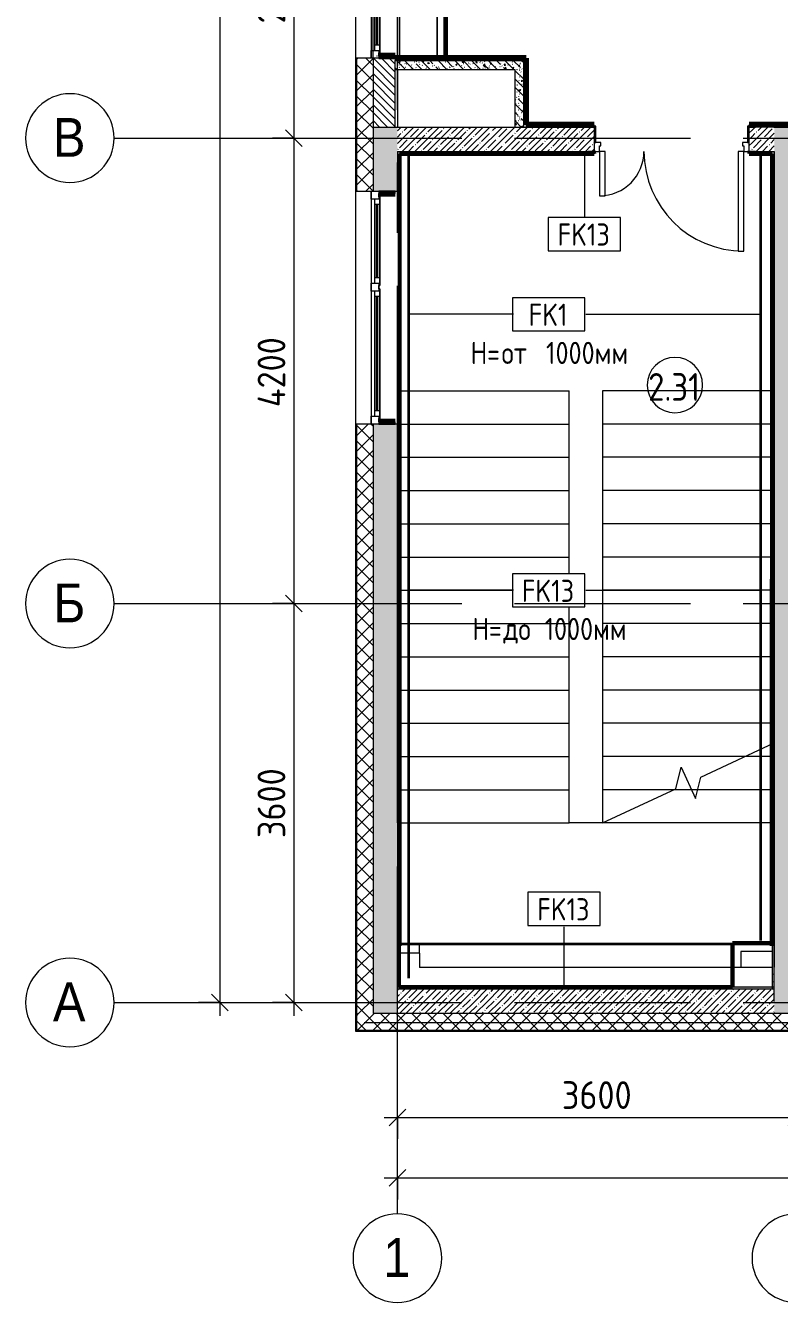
# Model space of a CAD drawing. Header units: millimetres. Extents: x -3245 to 186632, y -8553 to 29000.
# Drawn here: x -3245 to 3557, y -2706 to 8816 of the extents above; entities that cross this region are included whole.
import ezdxf

# ---------------------------------------------------------------- set-up
doc = ezdxf.new("R2010")
doc.units = ezdxf.units.MM
doc.linetypes.add('Осевая', pattern=[3175, 635, -476.25, 1587.5, -476.25])
for name, color, linetype, lineweight in [('A-ANNO-DIMS', 7, 'Continuous', 9), ('A-ANNO-DIMS-100', 7, 'Continuous', 9), ('A-AREA-IDEN', 7, 'Continuous', 9), ('A-DETL', 7, 'Continuous', 9), ('A-DETL-1', 7, 'Continuous', 35), ('A-DOOR', 7, 'Continuous', 9), ('A-DOOR-1', 7, 'Continuous', 13), ('A-DOOR-FRAM', 7, 'Continuous', 13), ('A-GLAZ', 7, 'Continuous', 9), ('A-GLAZ-1', 7, 'Continuous', 13), ('A-WALL', 7, 'Continuous', 9), ('A-WALL-IDEN', 7, 'Continuous', 9), ('I-WALL', 7, 'Continuous', 9), ('S-STRS-1', 7, 'Continuous', 9), ('S-STRS-MBND', 7, 'Continuous', 9), ('Оси', 7, 'Continuous', 9), ('Оси-1', 7, 'Continuous', 20), ('Оси-2', 7, 'Осевая', 9)]:
    doc.layers.add(name, color=color, linetype=linetype, lineweight=lineweight)
for name, color, linetype, lineweight, true_color in [('A-WALL-1', 7, 'Continuous', 9, 0xc0c0c0), ('A-WALL-2', 5, 'Continuous', 9, 0x0000ff), ('G-ANNO-TEXT-1', 7, 'Continuous', 9, 0x3c3c3c), ('I-WALL-10', 7, 'Continuous', 80, 0xff80c0), ('I-WALL-11', 7, 'Continuous', 53, 0xff80c0), ('I-WALL-22', 5, 'Continuous', 50, 0x0000ff), ('I-WALL-23', 7, 'Continuous', 80, 0xffd2ff), ('I-WALL-5', 7, 'Continuous', 9, 0xc0c0c0), ('I-WALL-9', 5, 'Continuous', 53, 0x0000ff), ('S-WALL-ANLY-1', 7, 'Continuous', 5, 0x008040)]:
    doc.layers.add(name, color=color, linetype=linetype, lineweight=lineweight, true_color=true_color)
doc.styles.add('Arial', font='arial.ttf', dxfattribs={"width": 0.9, "height": 350})
doc.styles.add('GOST Common', font='GOST_Common.ttf', dxfattribs={"width": 0.9, "height": 200})
doc.styles.add('GOST Common_1', font='GOST_Common.ttf', dxfattribs={"width": 0.9, "height": 250})
doc.styles.add('ISOCPEUR', font='isocpeur.ttf', dxfattribs={"width": 0.9, "height": 250})
doc.dimstyles.new('ISO-2_5_0_9К_БОЛЬШОЙ', dxfattribs={"dimscale": 304.8, "dimtxt": 248.995294, "dimasz": 0.492126, "dimexe": 0.393701, "dimexo": 0.984252, "dimgap": 0, "dimtad": 1, "dimdec": 0, "dimrnd": 10, "dimzin": 0, "dimdsep": 46, "dimtxsty": 'ISOCPEUR', "dimblk1": 'OBLIQUE', "dimblk2": 'OBLIQUE', "dimsah": 1, "dimcen": 0.09, "dimdle": 0.393701, "dimazin": 0, "dimtfac": 1, "dimtdec": 4, "dimtix": 1, "dimtmove": 0, "dimatfit": 3, "dimfxl": 1, "dimtvp": 1, "dimtolj": 1, "dimtzin": 0, "dimarcsym": 2})
doc.dimstyles.new('ISO-2_5_0_9К_БОЛЬШОЙ_1', dxfattribs={"dimscale": 304.8, "dimtxt": 248.995294, "dimasz": 0.492126, "dimexe": 0.393701, "dimexo": 0.984252, "dimgap": 0, "dimtad": 1, "dimdec": 0, "dimrnd": 10, "dimzin": 0, "dimdsep": 46, "dimtxsty": 'ISOCPEUR', "dimblk1": 'OBLIQUE', "dimblk2": 'OBLIQUE', "dimsah": 1, "dimcen": 0.09, "dimdle": 0.393701, "dimazin": 0, "dimtfac": 1, "dimtdec": 4, "dimtix": 1, "dimtmove": 2, "dimatfit": 3, "dimfxl": 1, "dimtvp": 1, "dimtolj": 1, "dimtzin": 0, "dimarcsym": 2})
pattern_1 = [(45, (0, 0), (-70.71068, 70.71068), []), (135, (0, 0), (-70.71068, -70.71068), [])]
pattern_2 = [(45, (0, 0), (-57.0246, 57.0246), []), (45, (57.025, 0), (-57.0246, 57.0246), [100.806, -20.161, 3.353, -16.808])]
pattern_3 = [(135, (0, 0), (-75.4342, -75.4342), [106.68, -17.78, 3.556, -17.78]), (135, (0, 75.39), (-75.4342, -75.4342), []), (50, (0, 0), (127.5292, -11.1576), [13.335, -146.685]), (355, (0, 0), (-24.6697, 133.74), [10.668, -117.348]), (100.451, (10.63, -0.93), (102.8597, 122.5818), [11.333, -124.663]), (46.184, (0, 35.56), (189.7552, -29.4304), [20.002, -220.027]), (96.636, (15.81, 33.1), (166.182, 173.1996), [17, -186.995]), (351.184, (0, 35.56), (166.184, 173.1976), [16.002, -176.022]), (21, (17.78, 26.67), (106.1303, -71.586), [13.335, -146.685]), (326, (17.78, 26.67), (43.2619, 128.9318), [10.668, -117.348]), (71.451, (26.62, 20.7), (149.392, 57.345), [11.333, -124.663]), (37.5, (0, 0), (2.16223, 59.18836), [3.353, -112.573, 3.353, -115.773, -117.793]), (37.5, (0, 0), (2.16223, 59.18836), [-235.052, 3.353, -114.44]), (7.5, (0, 0), (46.77386, 70.12615), [3.353, -64.567, 3.353, -109.906, -44.894]), (7.5, (0, 0), (46.77386, 70.12615), [-181.178, 3.353, -41.542]), (327.5, (-39.65, 0), (94.91367, -4.0101), [3.353, -41.097, 3.353, -135.331, -184.023]), (327.5, (-39.65, 0), (94.91367, -4.0101), [-183.134, 3.353, -180.67]), (317.5, (-57.43, 0), (103.6906, 17.7988), [3.353, -54.432, 3.353, -88.748, -130.683]), (317.5, (-57.43, 0), (103.6906, 17.7988), [-149.885, 3.353, -127.33])]
pattern_4 = [(0, (0, 0), (121.92, 30.48), [10.058, -81.382, 10.058, -81.382, -487.68]), (0, (0, 0), (121.92, 30.48), [-182.88, 10.058, -172.822, 10.058, -81.382, -213.36]), (0, (0, 0), (121.92, 30.48), [-457.2, 10.058, -50.902, 10.058, -142.342]), (120, (45.72, 15.24), (-87.356454, 90.345817), [10.058, -81.382, 10.058, -81.382, -487.68]), (120, (45.72, 15.24), (-87.356454, 90.345817), [-182.88, 10.058, -172.822, 10.058, -81.382, -213.36]), (120, (45.72, 15.24), (-87.356454, 90.345817), [-457.2, 10.058, -50.902, 10.058, -142.342]), (240, (60.96, 76.2), (-34.563546, -120.825817), [10.058, -81.382, 10.058, -81.382, -487.68]), (240, (60.96, 76.2), (-34.563546, -120.825817), [-182.88, 10.058, -172.822, 10.058, -81.382, -213.36]), (240, (60.96, 76.2), (-34.563546, -120.825817), [-457.2, 10.058, -50.902, 10.058, -142.342])]

# ---------------------------------------------------------------- blocks, each defined once
blk = doc.blocks.new('110_Дверь_СКБ_2Ст - Д-1 Лестничная клетка EIS60-24280000-План отделки стен 2 этажа в осях 1-12')
at = {"layer": 'A-DOOR'}
for centre, radius, start, end in [((-637.5, 110), 900, 0, 90), ((662.5, 110), 400, 90, 180)]:
    blk.add_arc(centre, radius, start, end, dxfattribs=at)
at = {"layer": 'A-DOOR-1'}
for p, q in [((-637.5, 1010), (-637.5, 110)), ((-587.5, 1010), (-637.5, 1010)), ((-587.5, 110), (-587.5, 1010)), ((662.5, 510), (612.5, 510)), ((612.5, 510), (612.5, 110)), ((662.5, 110), (662.5, 510)), ((-637.5, 110), (-587.5, 110)), ((612.5, 110), (662.5, 110))]:
    blk.add_line(p, q, dxfattribs=at)
at = {"layer": 'A-DOOR-FRAM'}
for p, q in [((-672.5, 118), (-742.5, 118)), ((-742.5, 118), (-742.5, 110)), ((-672.5, 110), (-672.5, 118)), ((767.5, 118), (697.5, 118)), ((697.5, 118), (697.5, 110)), ((767.5, 110), (767.5, 118)), ((-742.5, 110), (-672.5, 110)), ((-637.5, 110), (-687.5, 110)), ((-687.5, 110), (-687.5, 30)), ((-687.5, 30), (-627.5, 30)), ((-672.5, 30), (-687.5, 30)), ((-687.5, 30), (-687.5, -110)), ((-672.5, -110), (-672.5, 30)), ((-637.5, 60), (-637.5, 110)), ((-627.5, 60), (-637.5, 60)), ((-627.5, 30), (-627.5, 60)), ((662.5, 60), (652.5, 60)), ((652.5, 60), (652.5, 30)), ((652.5, 30), (712.5, 30)), ((662.5, 110), (662.5, 60)), ((712.5, 110), (662.5, 110)), ((697.5, 110), (767.5, 110)), ((712.5, 30), (697.5, 30)), ((697.5, 30), (697.5, -110)), ((712.5, 30), (712.5, 110)), ((712.5, -110), (712.5, 30)), ((-672.5, -110), (-742.5, -110)), ((-742.5, -110), (-742.5, -118)), ((-687.5, -110), (-672.5, -110)), ((-672.5, -118), (-672.5, -110)), ((697.5, -110), (712.5, -110)), ((767.5, -110), (697.5, -110)), ((697.5, -110), (697.5, -118)), ((767.5, -118), (767.5, -110)), ((-742.5, -118), (-672.5, -118)), ((697.5, -118), (767.5, -118))]:
    blk.add_line(p, q, dxfattribs=at)
blk = doc.blocks.new('120_Окно_СКБ_2Ст - 120_Окно_СКБ_2Ст 2100х2500 _мал створка справа_-22445857-План отделки стен 2 этажа в осях 1-12')
at = {"layer": 'A-GLAZ'}
for p, q in [((1050, -57), (-1050, -57)), ((-930, -107), (100, -107)), ((270, -107), (930, -107)), ((-1030, -127), (-1000, -127)), ((100, -117), (-930, -117)), ((170, -127), (200, -127)), ((930, -117), (270, -117)), ((1000, -127), (1030, -127))]:
    blk.add_line(p, q, dxfattribs=at)
at = {"layer": 'A-GLAZ-1'}
for p, q in [((-1050, -127), (-1050, -57)), ((-1050, -57), (-980, -57)), ((-980, -57), (-980, -127)), ((150, -87), (-980, -87)), ((-980, -87), (-980, -127)), ((-930, -137), (-930, -87)), ((100, -137), (100, -87)), ((150, -127), (150, -57)), ((150, -57), (220, -57)), ((150, -127), (150, -87)), ((220, -57), (220, -127)), ((980, -87), (220, -87)), ((220, -87), (220, -127)), ((270, -137), (270, -87)), ((930, -137), (930, -87)), ((980, -127), (980, -57)), ((980, -57), (1050, -57)), ((980, -127), (980, -87)), ((1050, -57), (1050, -127)), ((-980, -127), (-1050, -127)), ((-980, -127), (-1000, -127)), ((-1000, -127), (-1000, -137)), ((-1000, -137), (170, -137)), ((170, -137), (-1000, -137)), ((220, -127), (150, -127)), ((170, -127), (150, -127)), ((170, -137), (170, -127)), ((220, -127), (200, -127)), ((200, -127), (200, -137)), ((200, -137), (1000, -137)), ((1000, -137), (200, -137)), ((1050, -127), (980, -127)), ((1000, -127), (980, -127)), ((1000, -137), (1000, -127))]:
    blk.add_line(p, q, dxfattribs=at)
blk = doc.blocks.new('120_Окно_СКБ_2Ст - 120_Окно_СКБ_2Ст 2100х2400 _мал створка справа_-22446225-План отделки стен 2 этажа в осях 1-12')
at = {"layer": 'A-GLAZ'}
for p, q in [((1050, -57), (-1050, -57)), ((-930, -107), (100, -107)), ((270, -107), (930, -107)), ((-1030, -127), (-1000, -127)), ((100, -117), (-930, -117)), ((170, -127), (200, -127)), ((930, -117), (270, -117)), ((1000, -127), (1030, -127))]:
    blk.add_line(p, q, dxfattribs=at)
at = {"layer": 'A-GLAZ-1'}
for p, q in [((-1050, -127), (-1050, -57)), ((-1050, -57), (-980, -57)), ((-980, -57), (-980, -127)), ((150, -87), (-980, -87)), ((-980, -87), (-980, -127)), ((-930, -137), (-930, -87)), ((100, -137), (100, -87)), ((150, -127), (150, -57)), ((150, -57), (220, -57)), ((150, -127), (150, -87)), ((220, -57), (220, -127)), ((980, -87), (220, -87)), ((220, -87), (220, -127)), ((270, -137), (270, -87)), ((930, -137), (930, -87)), ((980, -127), (980, -57)), ((980, -57), (1050, -57)), ((980, -127), (980, -87)), ((1050, -57), (1050, -127)), ((-980, -127), (-1050, -127)), ((-980, -127), (-1000, -127)), ((-1000, -127), (-1000, -137)), ((-1000, -137), (170, -137)), ((170, -137), (-1000, -137)), ((220, -127), (150, -127)), ((170, -127), (150, -127)), ((170, -137), (170, -127)), ((220, -127), (200, -127)), ((200, -127), (200, -137)), ((200, -137), (1000, -137)), ((1000, -137), (200, -137)), ((1050, -127), (980, -127)), ((1000, -127), (980, -127)), ((1000, -137), (1000, -127))]:
    blk.add_line(p, q, dxfattribs=at)
blk = doc.blocks.new('Зашивка приборов отопления37 - Зашивка приборов отопления-33325027-План отделки стен 2 этажа в осях 1-12')
at = {"layer": 'A-WALL-1'}
for p, q in [((121075, 18615), (124255, 18615)), ((124255, 18487), (124255, 18615)), ((124255, 18487), (124435, 18487)), ((124255, 18487), (124255, 18412)), ((124255, 18412), (124435, 18412))]:
    blk.add_line(p, q, dxfattribs=at)
blk = doc.blocks.new('Зашивка приборов отопления42 - Зашивка приборов отопления-33374801-План отделки стен 2 этажа в осях 1-12')
at = {"layer": 'A-WALL-1'}
for p, q in [((37472, 23439), (35392, 23439)), ((35392, 23079), (37472, 23079)), ((37472, 23079), (35392, 23079)), ((35392, 23004), (37472, 23004))]:
    blk.add_line(p, q, dxfattribs=at)
blk = doc.blocks.new('Ось сетки - D8-29747960-План отделки стен 2 этажа в осях 1-12')
at = {"layer": 'Оси-1'}
for start, end in [(360, 180), (180, 360)]:
    blk.add_arc((0, 0), 4, start, end, dxfattribs=at)
blk = doc.blocks.new('DIMBLOCK1-План отделки стен 2 этажа в осях 1-12')
at = {"layer": 'A-ANNO-DIMS-100'}
for p, q in [((110, -1231), (110, -917)), ((3710, -1231), (3710, -917)), ((-10, -1037), (3710, -1037)), ((110, -1037), (110, -1231)), ((3710, -1037), (3710, -1231))]:
    blk.add_line(p, q, dxfattribs=at)
at = {"layer": 'A-ANNO-DIMS-100', "lineweight": 20}
for p, q in [((110, -1037), (35, -1112)), ((110, -1037), (185, -962)), ((3710, -1037), (3635, -1112)), ((3710, -1037), (3785, -962))]:
    blk.add_line(p, q, dxfattribs=at)
at = {"layer": 'A-ANNO-DIMS-100', "color": 0, "insert": (1594, -710), "char_height": 250, "width": 758.48, "attachment_point": 1, "line_spacing_factor": 1.149209, "style": 'ISOCPEUR'}
blk.add_mtext('3600', dxfattribs=at)
blk = doc.blocks.new('_Oblique')
at = {"color": 0, "linetype": 'ByBlock', "lineweight": -2}
blk.add_line((-0.5, -0.5), (0.5, 0.5), dxfattribs=at)
blk = doc.blocks.new('DIMBLOCK12-План отделки стен 2 этажа в осях 1-12')
at = {"layer": 'A-ANNO-DIMS-100'}
for p, q in [((-1491, 27120), (-1491, -120)), ((-1685, 27000), (-1371, 27000)), ((-1491, 27000), (-1685, 27000)), ((-1685, 0), (-1371, 0)), ((-1491, 0), (-1685, 0))]:
    blk.add_line(p, q, dxfattribs=at)
at = {"layer": 'A-ANNO-DIMS-100', "lineweight": 20}
for p, q in [((-1491, 27000), (-1566, 27075)), ((-1491, 27000), (-1416, 26925)), ((-1491, 0), (-1566, 75)), ((-1491, 0), (-1416, -75))]:
    blk.add_line(p, q, dxfattribs=at)
at = {"layer": 'A-ANNO-DIMS-100', "color": 0, "insert": (-1818, 13843), "char_height": 250, "width": 948.1, "attachment_point": 1, "rotation": 90, "line_spacing_factor": 1.149209, "style": 'ISOCPEUR'}
blk.add_mtext('27000', dxfattribs=at)
blk = doc.blocks.new('DIMBLOCK13-План отделки стен 2 этажа в осях 1-12')
at = {"layer": 'A-ANNO-DIMS-100'}
for p, q in [((110, -1777), (110, -1463)), ((38310, -1777), (38310, -1463)), ((-10, -1583), (38430, -1583)), ((110, -1583), (110, -1777)), ((38310, -1583), (38310, -1777))]:
    blk.add_line(p, q, dxfattribs=at)
at = {"layer": 'A-ANNO-DIMS-100', "lineweight": 20}
for p, q in [((110, -1583), (35, -1658)), ((110, -1583), (185, -1508)), ((38310, -1583), (38235, -1658)), ((38310, -1583), (38385, -1508))]:
    blk.add_line(p, q, dxfattribs=at)
at = {"layer": 'A-ANNO-DIMS-100', "color": 0, "insert": (20037, -1256), "char_height": 250, "width": 948.1, "attachment_point": 1, "line_spacing_factor": 1.149209, "style": 'ISOCPEUR'}
blk.add_mtext('38200', dxfattribs=at)
blk = doc.blocks.new('Марка_Помещения - Номер-25198446-План отделки стен 2 этажа в осях 1-12')
at = {"layer": 'A-AREA-IDEN'}
for start, end in [(360, 180), (180, 360)]:
    blk.add_arc((0, 0), 2.5, start, end, dxfattribs=at)
blk = doc.blocks.new('М_стена_0001 - Типоразмер_без рамки-25382661-План отделки стен 2 этажа в осях 1-12')
at = {"layer": 'A-WALL-IDEN'}
for p, q in [((3.26, 1.52), (-3.27, 1.52)), ((-3.27, 1.52), (-3.27, -1.48)), ((3.26, -1.48), (3.26, 1.52)), ((-3.27, -1.48), (3.26, -1.48))]:
    blk.add_line(p, q, dxfattribs=at)
blk = doc.blocks.new('DIMBLOCK25-План отделки стен 2 этажа в осях 1-12')
at = {"layer": 'A-ANNO-DIMS-100'}
for p, q in [((-50, 10500), (-944, 10500)), ((-824, 10500), (-824, 7800)), ((-824, 10500), (-50, 10500)), ((-1018, 7800), (-704, 7800)), ((-824, 7800), (-1018, 7800))]:
    blk.add_line(p, q, dxfattribs=at)
at = {"layer": 'A-ANNO-DIMS-100', "lineweight": 20}
for p, q in [((-824, 10500), (-899, 10575)), ((-824, 10500), (-749, 10425)), ((-824, 7800), (-899, 7875)), ((-824, 7800), (-749, 7725))]:
    blk.add_line(p, q, dxfattribs=at)
at = {"layer": 'A-ANNO-DIMS-100', "color": 0, "insert": (-1151, 8834), "char_height": 250, "width": 758.48, "attachment_point": 1, "rotation": 90, "line_spacing_factor": 1.149209, "style": 'ISOCPEUR'}
blk.add_mtext('2700', dxfattribs=at)
blk = doc.blocks.new('DIMBLOCK26-План отделки стен 2 этажа в осях 1-12')
at = {"layer": 'A-ANNO-DIMS-100', "lineweight": 20}
for p, q in [((-824, 7800), (-899, 7875)), ((-824, 7800), (-749, 7725)), ((-824, 3600), (-899, 3675)), ((-824, 3600), (-749, 3525))]:
    blk.add_line(p, q, dxfattribs=at)
at = {"layer": 'A-ANNO-DIMS-100'}
for p, q in [((-1018, 7800), (-704, 7800)), ((-824, 7800), (-1018, 7800)), ((-824, 7800), (-824, 3600)), ((-1018, 3600), (-704, 3600)), ((-824, 3600), (-1018, 3600))]:
    blk.add_line(p, q, dxfattribs=at)
at = {"layer": 'A-ANNO-DIMS-100', "color": 0, "insert": (-1151, 5372), "char_height": 250, "width": 787.21, "attachment_point": 1, "rotation": 90, "line_spacing_factor": 1.149209, "style": 'ISOCPEUR'}
blk.add_mtext('4200', dxfattribs=at)
blk = doc.blocks.new('DIMBLOCK27-План отделки стен 2 этажа в осях 1-12')
at = {"layer": 'A-ANNO-DIMS-100'}
for p, q in [((-1018, 3600), (-704, 3600)), ((-824, 3600), (-1018, 3600)), ((-824, 3600), (-824, -120)), ((-1018, 0), (-704, 0)), ((-824, 0), (-1018, 0))]:
    blk.add_line(p, q, dxfattribs=at)
at = {"layer": 'A-ANNO-DIMS-100', "lineweight": 20}
for p, q in [((-824, 3600), (-899, 3675)), ((-824, 3600), (-749, 3525)), ((-824, 0), (-899, 75)), ((-824, 0), (-749, -75))]:
    blk.add_line(p, q, dxfattribs=at)
at = {"layer": 'A-ANNO-DIMS-100', "color": 0, "insert": (-1151, 1484), "char_height": 250, "width": 758.48, "attachment_point": 1, "rotation": 90, "line_spacing_factor": 1.149209, "style": 'ISOCPEUR'}
blk.add_mtext('3600', dxfattribs=at)

msp = doc.modelspace()

# ---------------------------------------------------------------- hatches: boundary and pattern name
at = {"layer": 'A-WALL'}
h = msp.add_hatch(dxfattribs=at)
h.set_pattern_fill('FP_14', color=256, style=0, pattern_type=2)
h.set_pattern_definition(pattern_1)
h.paths.add_polyline_path([(-110, -100), (-110, 5220), (-260, 5220), (-260, -100)])
h.paths.add_polyline_path([(-260, 7320), (-110, 7320), (-110, 8520), (-260, 8520), (-260, 7833.5)])
h.paths.add_polyline_path([(-110, 10620), (-110, 11520), (-260, 11520), (-260, 10620)])
h.paths.add_polyline_path([(-151.7, 13120), (-110, 13120), (-110, 15350), (-260, 15350), (-260, 13120)])
h = msp.add_hatch(dxfattribs=at)
h.set_pattern_fill('FP_18', color=256, style=0, pattern_type=2)
h.set_pattern_definition([(135, (0, 0), (-35.35534, -35.35534), [])])
h.paths.add_polyline_path([(90, 7900), (90, 8520), (-110, 8520), (-110, 7900)])
h.paths.add_polyline_path([(90, 10620), (90, 10900), (-110, 10900), (-110, 10620)])
h.paths.add_polyline_path([(90, 11400), (90, 11520), (-110, 11520), (-110, 11400), (-52.9, 11400)])
h.paths.add_polyline_path([(16.1, 13120), (90, 13120), (90, 14700), (-110, 14700), (-110, 13120)])
h = msp.add_hatch(dxfattribs=at)
h.set_pattern_fill('FP_14', color=256, style=0, pattern_type=2)
h.set_pattern_definition(pattern_1)
h.paths.add_polyline_path([(24810, -250), (26409.7, -250), (26409.7, -100), (24810, -100), (24810, -168.8)])
h.paths.add_polyline_path([(38887.7, -250), (38887.7, -100), (37990, -100), (37990, -250), (38540, -250)])
h.paths.add_polyline_path([(33010, -250), (33870, -250), (33870, -100), (33010, -100)])
h.paths.add_polyline_path([(34770, -250), (35890, -250), (35890, -100), (34770, -100)])
h.paths.add_polyline_path([(29209.7, -250), (30910, -250), (30910, -100), (29209.7, -100), (29209.7, -168.8)])
h.paths.add_polyline_path([(21654.7, -250), (22710, -250), (22710, -100), (21610, -100), (21610, -250)])
h.paths.add_polyline_path([(18299.9, -250), (18810, -250), (18810, -100), (18160, -100), (18160, -250)])
h.paths.add_polyline_path([(8560, -250), (8560, -100), (4630, -100), (4630, -250), (8235.4, -250)])
h.paths.add_polyline_path([(11660, -250), (13010, -250), (13010, -100), (11660, -100), (11660, -168.8)])
h.paths.add_polyline_path([(16957.9, -250), (17260, -250), (17260, -100), (16110, -100), (16110, -250), (16287, -250)])
h.paths.add_polyline_path([(3730, -250), (3730, -100), (-260, -100), (-260, -250), (3538.6, -250)])
at = {"layer": 'I-WALL'}
h = msp.add_hatch(dxfattribs=at)
h.set_pattern_fill('FP_89', color=256, style=0, pattern_type=2)
h.set_pattern_definition(pattern_4)
h.paths.add_polyline_path([(-58, 8520), (90, 8520), (90, 8540), (-58, 8540)])
h = msp.add_hatch(dxfattribs=at)
h.set_pattern_fill('FP_89', color=256, style=0, pattern_type=2)
h.set_pattern_definition(pattern_4)
h.paths.add_polyline_path([(90, 8500), (130, 8500), (130, 8520), (90, 8520)])
h = msp.add_hatch(dxfattribs=at)
h.set_pattern_fill('FP_42', color=256, style=0, pattern_type=2)
h.set_pattern_definition(pattern_3)
h.paths.add_polyline_path([(1250, 8420), (1250, 8500), (90, 8500), (90, 8420), (1170, 8420)])
h = msp.add_hatch(dxfattribs=at)
h.set_pattern_fill('FP_89', color=256, style=0, pattern_type=2)
h.set_pattern_definition(pattern_4)
h.paths.add_polyline_path([(1270, 8500), (1270, 8520), (130, 8520), (130, 8500), (1250, 8500)])
h = msp.add_hatch(dxfattribs=at)
h.set_pattern_fill('FP_42', color=256, style=0, pattern_type=2)
h.set_pattern_definition(pattern_3)
h.paths.add_polyline_path([(1250, 7900), (1250, 8420), (1170, 8420), (1170, 7900)])
h = msp.add_hatch(dxfattribs=at)
h.set_pattern_fill('FP_89', color=256, style=0, pattern_type=2)
h.set_pattern_definition(pattern_4)
h.paths.add_polyline_path([(1270, 7900), (1270, 8500), (1250, 8500), (1250, 7900)])
h = msp.add_hatch(dxfattribs=at)
h.set_pattern_fill('FP_17', color=256, style=0, pattern_type=2)
h.set_pattern_definition(pattern_2)
h.paths.add_polyline_path([(-110, -100), (110, -100), (110, 5220), (-110, 5220), (-110, 301.9)])
h.paths.add_polyline_path([(110, 7320), (110, 7900), (-110, 7900), (-110, 7320)])
h = msp.add_hatch(dxfattribs=at)
h.set_pattern_fill('FP_17', color=256, style=0, pattern_type=2)
h.set_pattern_definition(pattern_2)
h.paths.add_polyline_path([(3340, 7680), (3510, 7680), (3510, 7900), (3310, 7900), (3310, 7680)])
h.paths.add_polyline_path([(183.8, 7680), (1860, 7680), (1860, 7900), (110, 7900), (110, 7680)])
h = msp.add_hatch(dxfattribs=at)
h.set_pattern_fill('FP_89', color=256, style=0, pattern_type=2)
h.set_pattern_definition(pattern_4)
h.paths.add_polyline_path([(18560, 7900), (20010, 7900), (20010, 7920), (14999.9, 7920), (14999.9, 7900), (17628.9, 7900)])
h.paths.add_polyline_path([(13559.9, 7900), (13559.9, 7920), (6530, 7920), (6530, 7900), (12760, 7900)])
h.paths.add_polyline_path([(3510, 7900), (4030, 7900), (4030, 7920), (3310, 7920), (3310, 7908), (3340, 7908), (3340, 7900)])
h.paths.add_polyline_path([(1830, 7900), (1830, 7908), (1860, 7908), (1860, 7920), (1270, 7920), (1270, 7900), (1525.8, 7900)])
h = msp.add_hatch(dxfattribs=at)
h.set_pattern_fill('FP_89', color=256, style=0, pattern_type=2)
h.set_pattern_definition(pattern_4)
h.paths.add_polyline_path([(3295, 7908), (3310, 7908), (3310, 7920), (3285, 7920), (3285, 7908)])
h.paths.add_polyline_path([(1885, 7908), (1885, 7920), (1860, 7920), (1860, 7908), (1875, 7908)])
h = msp.add_hatch(dxfattribs=at)
h.set_pattern_fill('FP_17', color=256, style=0, pattern_type=2)
h.set_pattern_definition(pattern_2)
h.paths.add_polyline_path([(3285, 7680), (3310, 7680), (3310, 7900), (3285, 7900), (3285, 7730)])
h.paths.add_polyline_path([(1860, 7680), (1885, 7680), (1885, 7900), (1860, 7900), (1860, 7730)])
h = msp.add_hatch(dxfattribs=at)
h.set_pattern_fill('FP_17', color=256, style=0, pattern_type=2)
h.set_pattern_definition(pattern_2)
h.paths.add_polyline_path([(3530, -100), (3730, -100), (3730, 7900), (3510, 7900), (3510, -100)])
h = msp.add_hatch(dxfattribs=at)
h.set_pattern_fill('FP_89', color=256, style=0, pattern_type=2)
h.set_pattern_definition(pattern_4)
h.paths.add_polyline_path([(3490, 7660), (3510, 7660), (3510, 7680), (3340, 7680), (3340, 7672), (3310, 7672), (3310, 7660), (3357.5, 7660)])
h.paths.add_polyline_path([(110, 7660), (1860, 7660), (1860, 7672), (1830, 7672), (1830, 7680), (110, 7680)])
h = msp.add_hatch(dxfattribs=at)
h.set_pattern_fill('FP_89', color=256, style=0, pattern_type=2)
h.set_pattern_definition(pattern_4)
h.paths.add_polyline_path([(120, 120), (120, 5220), (110, 5220), (110, 120)])
h.paths.add_polyline_path([(110, 7320), (130, 7320), (130, 7660), (110, 7660)])
h = msp.add_hatch(dxfattribs=at)
h.set_pattern_fill('FP_89', color=256, style=0, pattern_type=2)
h.set_pattern_definition(pattern_4)
h.paths.add_polyline_path([(3285, 7660), (3310, 7660), (3310, 7672), (3285, 7672)])
h.paths.add_polyline_path([(1885, 7660), (1885, 7672), (1860, 7672), (1860, 7660), (1865, 7660)])
h = msp.add_hatch(dxfattribs=at)
h.set_pattern_fill('FP_89', color=256, style=0, pattern_type=2)
h.set_pattern_definition(pattern_4)
h.paths.add_polyline_path([(3510, 317.8), (3510, 7660), (3490, 7659), (3490, 317.8)])
h = msp.add_hatch(dxfattribs=at)
h.set_pattern_fill('FP_89', color=256, style=0, pattern_type=2)
h.set_pattern_definition(pattern_4)
h.paths.add_polyline_path([(-58, 7300), (90, 7300), (90, 7320), (-58, 7320)])
h = msp.add_hatch(dxfattribs=at)
h.set_pattern_fill('FP_89', color=256, style=0, pattern_type=2)
h.set_pattern_definition(pattern_4)
h.paths.add_polyline_path([(-58, 5220), (90, 5220), (90, 5240), (-58, 5240)])
h = msp.add_hatch(dxfattribs=at)
h.set_pattern_fill('FP_89', color=256, style=0, pattern_type=2)
h.set_pattern_definition(pattern_4)
h.paths.add_polyline_path([(120, 120), (130, 120), (130, 5220), (120, 5220), (120, 301.9)])
h = msp.add_hatch(dxfattribs=at)
h.set_pattern_fill('FP_89', color=256, style=0, pattern_type=2)
h.set_pattern_definition(pattern_4)
h.paths.add_polyline_path([(3510, 120), (3510, 317.8), (3490, 317.8), (3490, 120)])
h = msp.add_hatch(dxfattribs=at)
h.set_pattern_fill('FP_17', color=256, style=0, pattern_type=2)
h.set_pattern_definition(pattern_2)
h.paths.add_polyline_path([(120, -100), (3510, -100), (3510, 10), (120, 10), (120, 120), (110, 120), (110, -100)])
h = msp.add_hatch(dxfattribs=at)
h.set_pattern_fill('FP_89', color=256, style=0, pattern_type=2)
h.set_pattern_definition(pattern_4)
h.paths.add_polyline_path([(3510, 120), (3510, 140), (120, 140), (120, 120), (3490, 120)])
h = msp.add_hatch(dxfattribs=at)
h.set_pattern_fill('FP_17', color=256, style=0, pattern_type=2)
h.set_pattern_definition(pattern_2)
h.paths.add_polyline_path([(3510, 10), (3510, 120), (120, 120), (120, 10), (2867.7, 10)])

# ---------------------------------------------------------------- linework, layer by layer
at = {"layer": 'A-DETL'}
for p, q in [((1801.4, 7080), (1801.4, 7659)), ((1801.4, 6360), (1148.3, 6360)), ((1148.3, 6360), (1148.3, 6060)), ((1801.4, 6060), (1801.4, 6360)), ((1156.9, 6211), (210, 6211)), ((1810, 6211), (3389, 6211)), ((1148.3, 6060), (1801.4, 6060)), ((1801.4, 3869), (1148.3, 3869)), ((1148.3, 3869), (1148.3, 3569)), ((1801.4, 3569), (1801.4, 3869)), ((1156.9, 3720), (210, 3720)), ((1810, 3720), (3389, 3720)), ((1148.3, 3569), (1801.4, 3569))]:
    msp.add_line(p, q, dxfattribs=at)
at = {"layer": 'A-DETL-1'}
for p, q in [((210, 7640), (210, 220)), ((3389, 590), (3389, 7659)), ((130.5, 7560), (130.5, 140)), ((3390, 560), (3390, 7560)), ((3490, 590), (3490, 7560)), ((130.5, 531), (3130.5, 531))]:
    msp.add_line(p, q, dxfattribs=at)
at = {"layer": 'A-WALL'}
for p, q in [((-263, 8520), (-263, 7320)), ((-260, 8520), (-260, 7320)), ((-110, 8520), (-110, 7320)), ((90, 8520), (90, 8500)), ((90, 8500), (1250, 8500)), ((1270, 7920), (1270, 8500)), ((-110, 7900), (90, 7900)), ((1170, 7900), (1830, 7900)), ((3510, 7900), (3340, 7900)), ((110, 7680), (1830, 7680)), ((110, 7680), (110, 7320)), ((130, 7660), (1860, 7660)), ((3310, 7660), (3490, 7660)), ((3340, 7680), (3510, 7680)), ((3510, 7680), (3510, 317.8)), ((-263, 5220), (-263, -253)), ((-260, 5220), (-260, -250)), ((-110, 5220), (-110, -100)), ((110, 5220), (110, 120)), ((3510, 120), (110, 120)), ((3510, 120), (130, 120)), ((-263, -253), (3730, -253)), ((-260, -250), (3730, -250))]:
    msp.add_line(p, q, dxfattribs=at)
at = {"layer": 'A-WALL-1'}
for p, q in [((-268, 15358), (-268, -258)), ((-58, 8520), (-268, 8520)), ((90, 7900), (90, 8500)), ((-268, 7320), (-110, 7320)), ((-110, 5220), (-268, 5220)), ((18810, -100), (-110, -100)), ((-268, -258), (18160, -258))]:
    msp.add_line(p, q, dxfattribs=at)
at = {"layer": 'A-WALL-2'}
for p, q in [((130, 7660), (130, 7659)), ((3490, 7659), (3490, 7660))]:
    msp.add_line(p, q, dxfattribs=at)
at = {"layer": 'A-WALL-IDEN'}
msp.add_line((1613.3, 156.4), (1613.3, 681.6), dxfattribs=at)
at = {"layer": 'I-WALL-10'}
for p, q in [((1271, 8521), (90, 8521)), ((90, 8521), (90, 8520)), ((90, 8520), (545.5, 8520)), ((545.5, 8520), (545.5, 8510)), ((545.5, 8510), (546.5, 8510)), ((546.5, 8510), (546.5, 8520)), ((546.5, 8520), (1270, 8520)), ((1270, 8520), (1270, 8500)), ((1271, 7921), (1271, 8521)), ((1270, 7920), (1860, 7920)), ((1885, 7921), (1271, 7921)), ((1885, 7921), (1885, 7920)), ((4030, 7921), (3285, 7921)), ((3285, 7921), (3285, 7920)), ((4030, 7920), (3310, 7920))]:
    msp.add_line(p, q, dxfattribs=at)
at = {"layer": 'I-WALL-11'}
for p, q in [((546.5, 10620), (546.5, 8520)), ((545.5, 8520), (545.5, 10600))]:
    msp.add_line(p, q, dxfattribs=at)
at = {"layer": 'I-WALL-22'}
for p, q in [((131, 7659), (131, 3796.5)), ((3489, 3821.1), (3489, 7659)), ((130, 5281.3), (130, 7320)), ((3490, 6020), (3489, 6020)), ((130, 5281.3), (131, 5281.3)), ((3489, 1789.6), (3490, 1789.6)), ((130, 1635.5), (131, 1635.5))]:
    msp.add_line(p, q, dxfattribs=at)
at = {"layer": 'I-WALL-23'}
for p, q in [((90, 8541), (-58, 8541)), ((-58, 8541), (-58, 8540)), ((-58, 8540), (90, 8540)), ((90, 8540), (90, 8541)), ((90, 7300), (-58, 7300)), ((-58, 7300), (-58, 7299)), ((-58, 7299), (90, 7299)), ((90, 7299), (90, 7300)), ((90, 5241), (-58, 5241)), ((-58, 5241), (-58, 5240)), ((-58, 5240), (90, 5240)), ((90, 5240), (90, 5241))]:
    msp.add_line(p, q, dxfattribs=at)
at = {"layer": 'I-WALL-5'}
for p, q in [((-110, 8520), (-110, 10620)), ((110, 10600), (110, 8520)), ((130, 10600), (130, 8520)), ((-58, 8540), (-58, 8520)), ((90, 8521), (90, 8540)), ((-58, 8520), (130, 8520)), ((90, 8420), (1170, 8420)), ((110, 8420), (110, 7900)), ((546.5, 8520), (545.5, 8520)), ((1170, 8420), (1170, 7900)), ((1250, 7900), (1250, 8500)), ((90, 7900), (1170, 7900)), ((1860, 7920), (1885, 7920)), ((1885, 7908), (1885, 7920)), ((3310, 7920), (3285, 7920)), ((3285, 7908), (3285, 7920)), ((3510, 7900), (3730, 7900)), ((130, 7659), (130, 120)), ((1885, 7660), (1860, 7660)), ((1885, 7672), (1885, 7660)), ((3285, 7672), (3285, 7660)), ((3285, 7660), (3310, 7660)), ((3490, 7659), (3490, 3821.1)), ((-110, 7320), (130, 7320)), ((-58, 7320), (-58, 7300)), ((90, 7300), (90, 7320)), ((130, 5220), (-110, 5220)), ((-58, 5240), (-58, 5220)), ((90, 5220), (90, 5240)), ((3490, 510.5), (3490, 120)), ((3490, 460), (3210, 460)), ((3210, 460), (3210, 317.8)), ((3510, 10), (3510, 317.8)), ((3134, 140), (110, 140)), ((130, 120), (110, 120)), ((3510, 140), (3135, 140))]:
    msp.add_line(p, q, dxfattribs=at)
at = {"layer": 'I-WALL-9'}
for p, q in [((130, 7659), (1885, 7659)), ((1885, 7660), (1885, 7659)), ((3285, 7660), (3285, 7659)), ((3285, 7659), (3490, 7659)), ((3490, 3821.1), (3489, 3821.1)), ((3489, 510.5), (3489, 3821.1)), ((3490, 3821.1), (3490, 510.5)), ((130, 3796.5), (130, 510.5)), ((130, 3796.5), (131, 3796.5)), ((131, 510.5), (131, 3796.5)), ((130, 510.5), (131, 510.5)), ((3134, 536), (3134, 140)), ((3134, 536), (3490, 536)), ((3135, 140), (3135, 535)), ((3490, 535), (3135, 535)), ((3490, 510.5), (3489, 510.5)), ((131, 140), (131, 141)), ((131, 141), (3135, 141)), ((131, 140), (3135, 140))]:
    msp.add_line(p, q, dxfattribs=at)
at = {"layer": 'S-STRS-1'}
for p, q in [((130, 5520), (1660, 5520)), ((1660, 5220), (1660, 5520)), ((3490, 5520), (1960, 5520)), ((1960, 5520), (1960, 5220)), ((3490, 5520), (1960, 5520)), ((130, 5220), (1660, 5220)), ((130, 5220), (1660, 5220)), ((1660, 4920), (1660, 5220)), ((1960, 5220), (1960, 4920)), ((3490, 5220), (1960, 5220)), ((3490, 5220), (1960, 5220)), ((130, 4920), (1660, 4920)), ((130, 4920), (1660, 4920)), ((1660, 4620), (1660, 4920)), ((1960, 4920), (1960, 4620)), ((3490, 4920), (1960, 4920)), ((3490, 4920), (1960, 4920)), ((130, 4620), (1660, 4620)), ((130, 4620), (1660, 4620)), ((1660, 4320), (1660, 4620)), ((1960, 4620), (1960, 4320)), ((3490, 4620), (1960, 4620)), ((3490, 4620), (1960, 4620)), ((130, 4320), (1660, 4320)), ((130, 4320), (1660, 4320)), ((1660, 4020), (1660, 4320)), ((1960, 4320), (1960, 4020)), ((3490, 4320), (1960, 4320)), ((3490, 4320), (1960, 4320)), ((130, 4020), (1660, 4020)), ((130, 4020), (1660, 4020)), ((1660, 3869), (1660, 4020)), ((1960, 4020), (1960, 3720)), ((3490, 4020), (1960, 4020)), ((3490, 4020), (1960, 4020)), ((130, 3720), (1148.3, 3720)), ((130, 3720), (1148.3, 3720)), ((1960, 3720), (1960, 3420)), ((3490, 3720), (1960, 3720)), ((3490, 3720), (1960, 3720)), ((1660, 3420), (1660, 3569)), ((130, 3420), (1660, 3420)), ((130, 3420), (1660, 3420)), ((1660, 3120), (1660, 3420)), ((1960, 3420), (1960, 3120)), ((3490, 3420), (1960, 3420)), ((3490, 3420), (1960, 3420)), ((130, 3120), (1660, 3120)), ((130, 3120), (1660, 3120)), ((1660, 2820), (1660, 3120)), ((1960, 3120), (1960, 2820)), ((3490, 3120), (1960, 3120)), ((3490, 3120), (1960, 3120)), ((130, 2820), (1660, 2820)), ((130, 2820), (1660, 2820)), ((1660, 2520), (1660, 2820)), ((1960, 2820), (1960, 2520)), ((3490, 2820), (1960, 2820)), ((3490, 2820), (1960, 2820)), ((130, 2520), (1660, 2520)), ((130, 2520), (1660, 2520)), ((1660, 2220), (1660, 2520)), ((1960, 2520), (1960, 2220)), ((3490, 2520), (1960, 2520)), ((3490, 2520), (1960, 2520)), ((130, 2220), (1660, 2220)), ((130, 2220), (1660, 2220)), ((1660, 1920), (1660, 2220)), ((1960, 2220), (1960, 1920)), ((3246.7, 2220), (1960, 2220)), ((3246.7, 2220), (1960, 2220)), ((3490, 2220), (3246.7, 2220)), ((3490, 2220), (3246.7, 2220)), ((130, 1920), (1660, 1920)), ((130, 1920), (1660, 1920)), ((1660, 1620), (1660, 1920)), ((1960, 1920), (1960, 1620)), ((2603.4, 1920), (1960, 1920)), ((2603.4, 1920), (1960, 1920)), ((2763.6, 1920), (2603.4, 1920)), ((2763.6, 1920), (2603.4, 1920)), ((2820.5, 1920), (2763.6, 1920)), ((2820.5, 1920), (2763.6, 1920)), ((3490, 1920), (2820.5, 1920)), ((3490, 1920), (2820.5, 1920)), ((130, 1620), (1660, 1620)), ((130, 1620), (1660, 1620)), ((1960, 1620), (1660, 1620)), ((3490, 1620), (1960, 1620)), ((3490, 1620), (1960, 1620))]:
    msp.add_line(p, q, dxfattribs=at)
at = {"layer": 'S-STRS-MBND'}
for p, q in [((110, 5520), (1660, 5520)), ((110, 1620), (110, 5520)), ((1660, 3869), (1660, 5520)), ((110, 5220), (1660, 5220)), ((110, 5220), (1660, 5220)), ((110, 4920), (1660, 4920)), ((110, 4920), (1660, 4920)), ((110, 4620), (1660, 4620)), ((110, 4620), (1660, 4620)), ((110, 4320), (1660, 4320)), ((110, 4320), (1660, 4320)), ((110, 4020), (1660, 4020)), ((110, 4020), (1660, 4020)), ((110, 3720), (1148.3, 3720)), ((110, 3720), (1148.3, 3720)), ((1660, 1620), (1660, 3569)), ((110, 3420), (1660, 3420)), ((110, 3420), (1660, 3420)), ((110, 3120), (1660, 3120)), ((110, 3120), (1660, 3120)), ((110, 2820), (120, 2820)), ((110, 2820), (120, 2820)), ((130, 2820), (1660, 2820)), ((130, 2820), (1660, 2820)), ((110, 2520), (120, 2520)), ((110, 2520), (120, 2520)), ((130, 2520), (1660, 2520)), ((130, 2520), (1660, 2520)), ((2848.3, 2034.2), (3510, 2342.8)), ((110, 2220), (120, 2220)), ((110, 2220), (120, 2220)), ((130, 2220), (1660, 2220)), ((130, 2220), (1660, 2220)), ((3490, 2220), (3246.7, 2220)), ((3490, 2220), (3246.7, 2220)), ((2621.7, 1928.6), (2669, 2123)), ((2669, 2123), (2801, 1839.8)), ((2801, 1839.8), (2848.3, 2034.2)), ((110, 1920), (120, 1920)), ((110, 1920), (120, 1920)), ((130, 1920), (1660, 1920)), ((130, 1920), (1660, 1920)), ((1960, 1620), (2621.7, 1928.6)), ((2763.6, 1920), (2603.4, 1920)), ((2763.6, 1920), (2603.4, 1920)), ((3490, 1920), (2820.5, 1920)), ((3490, 1920), (2820.5, 1920)), ((3510, 1820), (3510, 1620)), ((110, 1620), (110, 120)), ((110, 1620), (120, 1620)), ((110, 1620), (120, 1620)), ((130, 1620), (1660, 1620)), ((130, 1620), (1660, 1620)), ((1960, 1620), (1660, 1620)), ((3510, 1620), (1960, 1620)), ((3510, 1620), (1960, 1620)), ((3510, 317.8), (3510, 1620)), ((110, 120), (120, 120))]:
    msp.add_line(p, q, dxfattribs=at)
at = {"layer": 'S-WALL-ANLY-1'}
msp.add_line((-189, -179), (3730, -179), dxfattribs=at)
at = {"layer": 'Оси'}
for p, q in [((-2445, 7800), (55, 7800)), ((-2445, 3600), (55, 3600)), ((110, -1906.3), (110, 593.7)), ((-2445, 0), (55, 0))]:
    msp.add_line(p, q, dxfattribs=at)
at = {"layer": 'Оси-2'}
for p, q in [((110, 593.7), (110, 12880)), ((55, 7800), (35770, 7800)), ((55, 3600), (35770, 3600)), ((55, 0), (35770, 0))]:
    msp.add_line(p, q, dxfattribs=at)

# ---------------------------------------------------------------- block references
at = {"layer": 'A-AREA-IDEN', "xscale": 99.99999999999993, "yscale": 99.99999999999993, "zscale": 99.99999999999993}
msp.add_blockref('Марка_Помещения - Номер-25198446-План отделки стен 2 этажа в осях 1-12', (2614.4, 5571.2), dxfattribs=at)
at = {"layer": 'A-DOOR', "rotation": 180}
msp.add_blockref('110_Дверь_СКБ_2Ст - Д-1 Лестничная клетка EIS60-24280000-План отделки стен 2 этажа в осях 1-12', (2597.5, 7790), dxfattribs=at)
at = {"layer": 'A-GLAZ', "rotation": 89.99999999999993}
for name, p in [('120_Окно_СКБ_2Ст - 120_Окно_СКБ_2Ст 2100х2500 _мал створка справа_-22445857-План отделки стен 2 этажа в осях 1-12', (-185, 9570)), ('120_Окно_СКБ_2Ст - 120_Окно_СКБ_2Ст 2100х2400 _мал створка справа_-22446225-План отделки стен 2 этажа в осях 1-12', (-185, 6270))]:
    msp.add_blockref(name, p, dxfattribs=at)
at = {"layer": 'A-WALL-1'}
for name, p, rotation in [('Зашивка приборов отопления42 - Зашивка приборов отопления-33374801-План отделки стен 2 этажа в осях 1-12', (23549, -26871.9), 90.0000000000001), ('Зашивка приборов отопления37 - Зашивка приборов отопления-33325027-План отделки стен 2 этажа в осях 1-12', (124565, 18932.5), 180)]:
    msp.add_blockref(name, p, dxfattribs=dict(at, rotation=rotation))
at = {"layer": 'A-WALL-IDEN', "xscale": 99.99999999999993, "yscale": 99.99999999999993, "zscale": 99.99999999999993}
for p in [(1797.6, 6931.7), (1614.1, 843.2)]:
    msp.add_blockref('М_стена_0001 - Типоразмер_без рамки-25382661-План отделки стен 2 этажа в осях 1-12', p, dxfattribs=at)
at = {"layer": 'Оси-1', "xscale": 99.99999999999993, "yscale": 99.99999999999993, "zscale": 99.99999999999993, "rotation": 269.9999999999994}
for p in [(-2845, 7800), (-2845, 3600), (-2845, 0)]:
    msp.add_blockref('Ось сетки - D8-29747960-План отделки стен 2 этажа в осях 1-12', p, dxfattribs=at)
at = {"layer": 'Оси-1', "xscale": 99.99999999999993, "yscale": 99.99999999999993, "zscale": 99.99999999999993}
for p in [(110, -2306.3), (3710, -2306.3)]:
    msp.add_blockref('Ось сетки - D8-29747960-План отделки стен 2 этажа в осях 1-12', p, dxfattribs=at)

# ---------------------------------------------------------------- texts
at = {"layer": 'A-AREA-IDEN', "insert": (2372.5, 5679.8), "char_height": 250, "width": 606.076, "attachment_point": 1, "style": 'GOST Common_1'}
msp.add_mtext('2.31', dxfattribs=at)
at = {"layer": 'A-WALL-IDEN', "char_height": 200, "width": 598.861, "attachment_point": 1, "style": 'GOST Common'}
for insert in [(1554.8, 7029.7), (1371.3, 941.2)]:
    msp.add_mtext('FK13', dxfattribs=dict(at, insert=insert))
at = {"layer": 'G-ANNO-TEXT-1', "char_height": 200, "attachment_point": 1, "style": 'GOST Common'}
for s, insert, width in [('FK1', (1294, 6305.7), 447.342), ('\\fGOST Common|b0|i0|c204|p34|;\\W.9;Н', (770.1, 5961.7), 180.38), ('\\fGOST Common|b0|i0|c204|p34|;\\W.9;=', (918.9, 5961.7), 158.734), ('от', (1049.9, 5961.7), 353.544), (' 1000', (1341.6, 5961.7), 663.797), ('мм', (1889.3, 5961.7), 360.759), ('FK13', (1232.6, 3814.7), 598.861), ('\\fGOST Common|b0|i0|c204|p34|;\\W.9;Н', (786.2, 3470.7), 180.38), (' 1000', (1327.9, 3470.7), 663.797), ('\\fGOST Common|b0|i0|c204|p34|;\\W.9;=', (935, 3470.7), 158.734), ('до', (1066, 3470.7), 317.468), ('мм', (1875.6, 3470.7), 360.759)]:
    msp.add_mtext(s, dxfattribs=dict(at, insert=insert, width=width))
at = {"layer": 'Оси', "char_height": 350, "attachment_point": 1, "style": 'Arial'}
for s, insert, width in [('\\fArial|b0|i0|c204|p34|;\\W.9;В', (-2997.8, 7981), 360.759), ('\\fArial|b0|i0|c204|p34|;\\W.9;Б', (-2994.7, 3781), 353.544), ('\\fArial|b0|i0|c204|p34|;\\W.9;А', (-2997.8, 181), 360.759), ('\\fArial|b0|i0|c204|p34|;\\W.9;1', (-17.5, -2125.6), 303.038)]:
    msp.add_mtext(s, dxfattribs=dict(at, insert=insert, width=width))

# ---------------------------------------------------------------- dimensions: what is measured, and where the dimension line sits
at = {"layer": 'A-ANNO-DIMS'}
dim = msp.add_linear_dim(base=(-1491.1, 0), p1=(-1385.1, 27000), p2=(-1385.1, 0), angle=90, dimstyle='ISO-2_5_0_9К_БОЛЬШОЙ_1', override={"dimpost": '<>', "dimfxl": 26999.999823}, dxfattribs=at)
dim.commit()
dim.dimension.update_dxf_attribs({"geometry": 'DIMBLOCK12-План отделки стен 2 этажа в осях 1-12', "text_midpoint": (-1651.1, 14317.2), "dimtype": 160, "text_rotation": 90})
for base, p1, p2, override, picture, middle in [((-824.4, 7800), (250.2, 10500), (-718.3, 7800), {"dimpost": '<>', "dimfxl": 2868.449854}, 'DIMBLOCK25-План отделки стен 2 этажа в осях 1-12', (-949.4, 9150)), ((-824.4, 3600), (-718.3, 7800), (-718.3, 3600), {"dimpost": '<>', "dimfxl": 4200}, 'DIMBLOCK26-План отделки стен 2 этажа в осях 1-12', (-949.4, 5700)), ((-824.4, 0), (-718.3, 3600), (-718.3, 0), {"dimpost": '<>', "dimfxl": 3600}, 'DIMBLOCK27-План отделки стен 2 этажа в осях 1-12', (-949.4, 1800))]:
    dim = msp.add_linear_dim(base=base, p1=p1, p2=p2, angle=90, dimstyle='ISO-2_5_0_9К_БОЛЬШОЙ', override=override, dxfattribs=at)
    dim.commit()
    dim.dimension.update_dxf_attribs({"geometry": picture, "text_midpoint": middle})
dim = msp.add_linear_dim(base=(3710, -1036.8), p1=(110, -930.7), p2=(3710, -930.7), dimstyle='ISO-2_5_0_9К_БОЛЬШОЙ', override={"dimpost": '<>', "dimfxl": 3599.999993}, dxfattribs=at)
dim.commit()
dim.dimension.update_dxf_attribs({"geometry": 'DIMBLOCK1-План отделки стен 2 этажа в осях 1-12', "text_midpoint": (1910, -911.8)})
dim = msp.add_linear_dim(base=(38310, -1583.1), p1=(110, -1477), p2=(38310, -1477), dimstyle='ISO-2_5_0_9К_БОЛЬШОЙ_1', override={"dimpost": '<>', "dimfxl": 38199.999966}, dxfattribs=at)
dim.commit()
dim.dimension.update_dxf_attribs({"geometry": 'DIMBLOCK13-План отделки стен 2 этажа в осях 1-12', "text_midpoint": (20511.3, -1423.1), "dimtype": 160})

doc.saveas('drawing.dxf')
